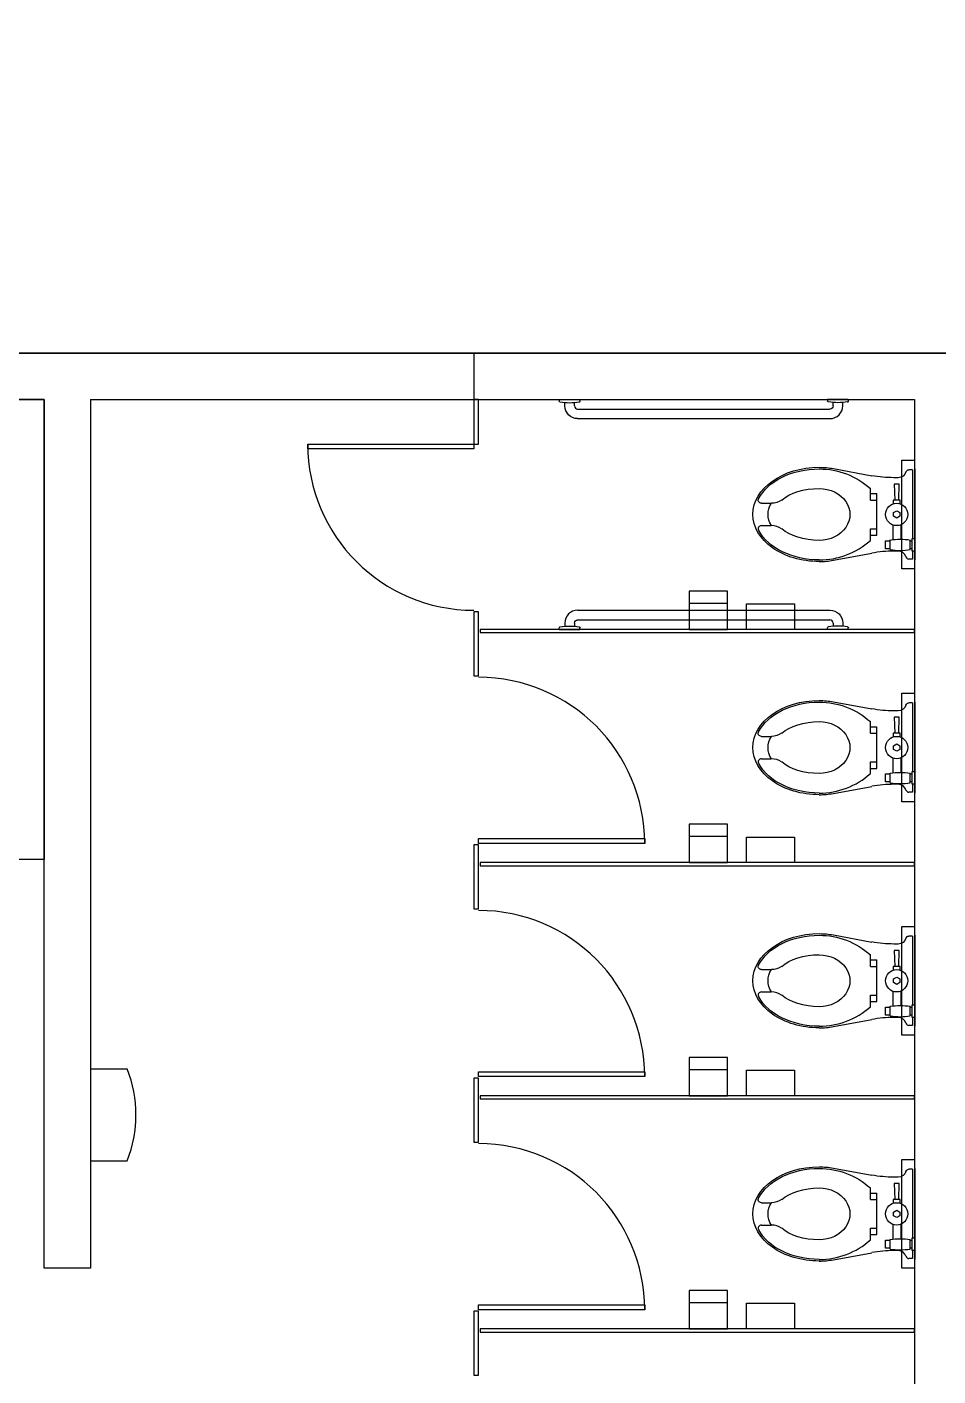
# Model space of a CAD drawing. Extents: x -13345 to 10098, y -1643 to 9113.
# Drawn here: x -9559.8 to -9417.2, y 3326.4 to 3537.6 of the extents above; entities that cross this region are included whole.
import ezdxf

# ---------------------------------------------------------------- set-up
doc = ezdxf.new("R2010")
doc.units = 0
doc.header["$LTSCALE"] = 192
doc.header["$MEASUREMENT"] = 0
doc.layers.get('0').update_dxf_attribs({"linetype": 'CONTINUOUS'})
for name, color, linetype in [('ARCH-DOORS-INTERIOR', 7, 'CONTINUOUS'), ('ARCH-FEATURES', 2, 'CONTINUOUS'), ('ARCH-WALLS-EXTERIOR', 5, 'CONTINUOUS'), ('ARCH-WALLS-INTERIOR', 1, 'CONTINUOUS'), ('UTILITIES-PLUMB', 2, 'CONTINUOUS')]:
    doc.layers.add(name, color=color, linetype=linetype)
doc.layers.add('COMMON AREA FILL', color=7, linetype='CONTINUOUS', true_color=0xdedede)

# ---------------------------------------------------------------- blocks, each defined once
blk = doc.blocks.new('SAN-NAPKIN-DISPENSER-B47069')
at = {"layer": 'ARCH-FEATURES'}
for p, q in [((0, 6.92), (5.75, 6.92)), ((0, 6.92), (0, -7.46)), ((0, -7.46), (5.75, -7.46))]:
    blk.add_line(p, q, dxfattribs=at)
blk.add_arc((-12.35, -0.27), 19.47, 338.3398, 21.6602, dxfattribs=at)
blk = doc.blocks.new('102813_42')
for p, q in [((2.74, 3), (42.24, 3)), ((-0.14, 0), (-0.14, 0.27)), ((-0.14, 0), (3.11, 0)), ((0.74, 1), (0.74, 0.47)), ((2.24, 1), (2.24, 0.47)), ((2.74, 1.5), (42.24, 1.5)), ((3.11, 0), (3.11, 0.27)), ((41.86, 0), (41.86, 0.27)), ((45.11, 0), (41.86, 0)), ((42.74, 1), (42.74, 0.47)), ((44.24, 1), (44.24, 0.47)), ((45.11, 0), (45.11, 0.27))]:
    blk.add_line(p, q)
for centre, radius, start, end in [((2.74, 1), 2, 90, 180), ((-0.01, 0.27), 0.125, 98.2132, 180), ((41.99, 0.27), 0.125, 98.2132, 180), ((43.49, -10.12), 10.63, 81.7868, 98.2132), ((42.24, 1), 0.5, 0, 90)]:
    blk.add_arc(centre, radius, start, end)
at = {"extrusion": (0, 0, -1)}
for centre, radius, start, end in [((-42.24, 1), 2, 90, 180), ((-1.49, -10.12), 10.63, 81.7868, 98.2132), ((-2.74, 1), 0.5, 0, 90), ((-2.99, 0.27), 0.125, 98.2132, 180), ((-44.99, 0.27), 0.125, 98.2132, 180)]:
    blk.add_arc(centre, radius, start, end, dxfattribs=at)
blk = doc.blocks.new('102813_29')
at = {"flags": 128}
blk.add_lwpolyline([(-1.625, 0), (15.375, 0), (15.375, -2), (-1.625, -2), (-1.625, 0)], dxfattribs=at)
blk = doc.blocks.new('224000_29')
for p, q in [((-10.56, 0.29), (3.69, 0.29)), ((-10.44, -0.03), (-10.44, -0.6)), ((-10.44, -0.03), (0.31, -0.03)), ((-1.8, -1.9), (0.44, -1.9)), ((2.06, -0.4), (0.56, -0.4)), ((2.31, -0.03), (3.56, -0.03)), ((3.56, -0.03), (3.56, -0.6)), ((-9.19, -2.28), (-9.19, -2.98)), ((-1.8, -3.15), (0.51, -3.15)), ((2.06, -3.53), (0.56, -3.53)), ((2.31, -2.28), (2.31, -2.98)), ((-6.69, -6.65), (-6.69, -5.65)), ((-0.19, -5.65), (-6.69, -5.65)), ((-5.69, -6.65), (-5.69, -5.65)), ((-1.19, -6.65), (-1.19, -5.65)), ((-0.19, -6.65), (-0.19, -5.65)), ((-10.61, -12.44), (-9.5, -6.42)), ((-5.69, -6.65), (-7.5, -6.65)), ((0.63, -6.65), (-1.19, -6.65)), ((3.74, -12.44), (2.63, -6.42)), ((-5.19, -23.7), (-5.19, -22.15)), ((-1.69, -23.7), (-1.69, -22.15))]:
    blk.add_line(p, q)
at = {"flags": 128}
for points in [[(2.31, 0.29), (2.31, -0.09), (0.31, -0.09), (0.31, 0.29)], [(-5.09, -1.96), (-5.69, -1.96), (-5.69, -3.09), (-5.09, -3.09)], [(-3.15, -2.03), (-2.86, -2.53), (-3.15, -3.03), (-3.73, -3.03), (-4.01, -2.53), (-3.73, -2.03), (-3.15, -2.03)], [(0.69, -0.4), (0.69, -0.09)], [(1.94, -0.09), (1.94, -0.4)], [(-5.69, -2.21), (-8.19, -2.15), (-8.19, -2.9), (-5.69, -2.84)], [(1.94, -3.53), (1.94, -4.28), (0.69, -4.28), (0.69, -3.53)]]:
    blk.add_lwpolyline(points, dxfattribs=at)
blk.add_circle((-3.44, -2.53), 1.75)
at = {"extrusion": (0, 0, -1)}
for centre, radius, start, end in [((9.94, -0.6), 0.5, 286.6015, 0), ((10.44, -2.28), 1.25, 106.6015, 180), ((-10.27, -1.96), 9.83, 350.8522, 9.1478), ((28.19, -2.98), 19, 180, 190.4397), ((-1.42, -14.65), 11.98, 0, 41.8949), ((-1.42, -14.65), 12.23, 0, 10.4367), ((8.24, -22.21), 3.06, 146.749, 178.8187), ((5.69, -23.7), 0.5, 180, 302.212)]:
    blk.add_arc(centre, radius, start, end, dxfattribs=at)
for centre, radius, start, end in [((-7.64, -1.96), 9.83, 350.8522, 9.1478), ((3.56, -2.28), 1.25, 106.6016, 180), ((3.06, -0.6), 0.5, 286.6015, 0), ((21.31, -2.98), 19, 180, 190.435), ((-8.29, -14.65), 11.98, 0, 41.8949), ((-8.29, -14.65), 12.23, 0, 10.4367), ((1.37, -22.21), 3.06, 146.749, 178.8187), ((-1.19, -23.7), 0.5, 180, 302.212)]:
    blk.add_arc(centre, radius, start, end)
for major_axis, ratio, start_param, end_param in [((0, -4.81), 0.844156, 1.570796, 4.712389), ((0, 10.38), 0.710843, 3.141593, 4.712389), ((0, 10.12), 0.703704, 3.492398, 4.712389), ((0, 7.06), 0.575221, 3.728571, 4.712389), ((0, 10.38), 0.710843, 1.570796, 3.141593), ((0, 7.06), 0.575221, 1.570796, 2.554616), ((0, 10.12), 0.703704, 1.570796, 2.780611), ((0, 8), 0.625, 2.784022, 3.499164)]:
    blk.add_ellipse((-3.44, -14.65), major_axis=major_axis, ratio=ratio, start_param=start_param, end_param=end_param, dxfattribs=at)
blk = doc.blocks.new('BOBRICK B-4288')
at = {"layer": 'ARCH-FEATURES'}
blk.add_line((-3, 4.125), (3, 4.125), dxfattribs=at)
blk.add_lwpolyline([(-3, 0), (3, 0), (3, 6), (-3, 6)], close=True, dxfattribs=at)
blk = doc.blocks.new('102813_25')
at = {"flags": 128}
blk.add_lwpolyline([(-0.3125, 0), (7.1875, 0), (7.1875, -4), (-0.3125, -4)], close=True, dxfattribs=at)

msp = doc.modelspace()

# ---------------------------------------------------------------- linework, layer by layer
at = {"layer": 'ARCH-DOORS-INTERIOR'}
for p, q in [((-9515.82, 3471.53), (-9515.82, 3472.28)), ((-9515.82, 3472.28), (-9489.82, 3472.28)), ((-9489.82, 3472.28), (-9489.82, 3471.53)), ((-9489.82, 3471.53), (-9515.82, 3471.53)), ((-9489.07, 3410.53), (-9463.07, 3410.53)), ((-9489.07, 3409.78), (-9489.07, 3410.53)), ((-9463.07, 3409.78), (-9489.07, 3409.78)), ((-9463.07, 3410.53), (-9463.07, 3409.78)), ((-9489.07, 3374.03), (-9463.07, 3374.03)), ((-9489.07, 3373.28), (-9489.07, 3374.03)), ((-9463.07, 3373.28), (-9489.07, 3373.28)), ((-9463.07, 3374.03), (-9463.07, 3373.28)), ((-9489.07, 3337.53), (-9463.07, 3337.53)), ((-9489.07, 3336.78), (-9489.07, 3337.53)), ((-9463.07, 3336.78), (-9489.07, 3336.78)), ((-9463.07, 3337.53), (-9463.07, 3336.78))]:
    msp.add_line(p, q, dxfattribs=at)
for centre, start, end in [((-9489.82, 3472.28), 180, 270), ((-9489.07, 3409.78), 0, 90), ((-9489.07, 3373.28), 0, 90), ((-9489.07, 3336.78), 0, 90)]:
    msp.add_arc(centre, 26, start, end, dxfattribs=at)
at = {"layer": 'ARCH-WALLS-EXTERIOR'}
for p, q in [((-9624.32, 3486.53), (-9393.23, 3486.53)), ((-9489.82, 3486.53), (-9489.82, 3479.28)), ((-9549.82, 3479.28), (-9420.82, 3479.28))]:
    msp.add_line(p, q, dxfattribs=at)
msp.add_lwpolyline([(-9557.07, 3479.28), (-9624.32, 3479.28), (-9624.32, 3486.53)], dxfattribs=at)
at = {"layer": 'ARCH-WALLS-INTERIOR'}
msp.add_line((-9420.82, 3479.28), (-9420.82, 3224.15), dxfattribs=at)
msp.add_lwpolyline([(-9549.82, 3479.28), (-9549.82, 3343.28), (-9557.07, 3343.28), (-9557.07, 3479.28)], dxfattribs=at)
for points in [[(-9489.82, 3472.28), (-9489.07, 3472.28), (-9489.07, 3479.28), (-9489.82, 3479.28)], [(-9489.82, 3436.03), (-9489.07, 3436.03), (-9489.07, 3446.03), (-9489.82, 3446.03)], [(-9488.82, 3442.78), (-9420.82, 3442.78), (-9420.82, 3443.28), (-9488.82, 3443.28)], [(-9489.82, 3399.53), (-9489.07, 3399.53), (-9489.07, 3409.53), (-9489.82, 3409.53)], [(-9488.82, 3406.28), (-9420.82, 3406.28), (-9420.82, 3406.78), (-9488.82, 3406.78)], [(-9489.82, 3363.03), (-9489.07, 3363.03), (-9489.07, 3373.03), (-9489.82, 3373.03)], [(-9488.82, 3369.78), (-9420.82, 3369.78), (-9420.82, 3370.28), (-9488.82, 3370.28)], [(-9489.82, 3326.53), (-9489.07, 3326.53), (-9489.07, 3336.53), (-9489.82, 3336.53)], [(-9488.82, 3333.28), (-9420.82, 3333.28), (-9420.82, 3333.78), (-9488.82, 3333.78)]]:
    msp.add_lwpolyline(points, close=True, dxfattribs=at)
at = {"layer": 'COMMON AREA FILL'}
msp.add_lwpolyline([(-9240.33, 3988.53), (-9240.33, 3261.28), (-9324.33, 3261.28), (-9324.33, 3321.28), (-9312.33, 3321.28), (-9312.33, 3486.53), (-9624.32, 3486.53), (-9624.32, 3479.28), (-9557.07, 3479.28), (-9557.07, 3407.28), (-9683.15, 3407.28), (-9683.15, 3450.99), (-9698.32, 3450.99), (-9698.32, 3649.78), (-9544.32, 3649.78), (-9544.32, 3577.78), (-9624.32, 3577.78), (-9624.32, 3570.53), (-9346.07, 3570.53), (-9346.07, 3835.78), (-9698.32, 3835.78), (-9698.32, 3837.03), (-10195.12, 3837.03)], dxfattribs=at)

# ---------------------------------------------------------------- block references
at = {"layer": 'ARCH-FEATURES', "xscale": -1, "rotation": 180}
msp.add_blockref('102813_42', (-9476.31, 3479.28), dxfattribs=at)
at = {"layer": 'ARCH-FEATURES', "rotation": 270}
for p in [(-9420.82, 3468.15), (-9420.82, 3431.65), (-9420.82, 3395.15), (-9420.82, 3358.65)]:
    msp.add_blockref('102813_29', p, dxfattribs=at)
at = {"layer": 'ARCH-FEATURES'}
for name, p in [('BOBRICK B-4288', (-9453.13, 3443.28)), ('102813_42', (-9476.31, 3443.28)), ('BOBRICK B-4288', (-9453.13, 3406.78)), ('BOBRICK B-4288', (-9453.13, 3370.28)), ('BOBRICK B-4288', (-9453.13, 3333.78))]:
    msp.add_blockref(name, p, dxfattribs=at)
at = {"layer": 'ARCH-FEATURES', "extrusion": (0, 0, -1), "xscale": -1, "zscale": -1, "rotation": 180}
for p in [(9439.94, 3443.28), (9439.94, 3406.78), (9439.94, 3370.28), (9439.94, 3333.78)]:
    msp.add_blockref('102813_25', p, dxfattribs=at)
at = {"layer": 'UTILITIES-PLUMB', "rotation": 270}
for p in [(-9421.1, 3457.84), (-9421.1, 3421.34), (-9421.1, 3384.84), (-9421.1, 3348.34)]:
    msp.add_blockref('224000_29', p, dxfattribs=at)
at = {"layer": 'UTILITIES-PLUMB'}
msp.add_blockref('SAN-NAPKIN-DISPENSER-B47069', (-9549.82, 3367.55), dxfattribs=at)

doc.saveas('drawing.dxf')
